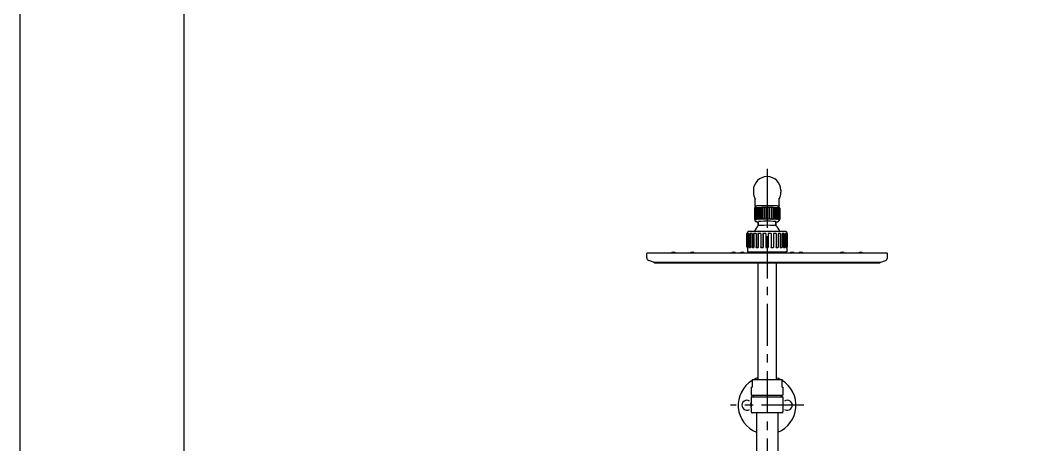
# Model space of a CAD drawing. Header units: millimetres. Extents: x 5066 to 5486, y -1867 to -1273.
# Drawn here: x 5066.4 to 5277.4, y -1564.8 to -1476.7 of the extents above; entities that cross this region are included whole.
import ezdxf

# ---------------------------------------------------------------- set-up
doc = ezdxf.new("R2010")
doc.units = ezdxf.units.MM
doc.header["$LTSCALE"] = 7
doc.header["$MEASUREMENT"] = 0
doc.linetypes.add('CENTER', pattern=[2, 1.25, -0.25, 0.25, -0.25])
doc.layers.get('0').update_dxf_attribs({"color": 2, "linetype": 'CONTINUOUS'})
for name, color, linetype in [('CL', 1, 'CENTER'), ('D', 2, 'CONTINUOUS'), ('DWG', 7, 'CONTINUOUS')]:
    doc.layers.add(name, color=color, linetype=linetype)

msp = doc.modelspace()

# ---------------------------------------------------------------- linework, layer by layer
at = {"color": 4}
msp.add_line((5100.44, -1304.01), (5100.44, -1853.01), dxfattribs=at)
at = {"layer": 'CL', "linetype": 'CENTER'}
msp.add_line((5221.62, -1507.54), (5221.62, -1755.52), dxfattribs=at)
at = {"layer": 'D'}
msp.add_lwpolyline([(5066.44, -1273.01), (5486.44, -1273.01), (5486.44, -1867.01), (5066.44, -1867.01)], close=True, dxfattribs=at)
at = {"layer": 'DWG'}
for p, q in [((5218.76, -1512), (5218.76, -1512.4)), ((5224.48, -1512), (5224.48, -1512.4)), ((5219.14, -1515.17), (5219.14, -1513.62)), ((5224.1, -1515.17), (5224.1, -1513.62)), ((5218.97, -1515.67), (5218.97, -1518.06)), ((5218.99, -1515.65), (5218.99, -1518.05)), ((5219.01, -1515.65), (5218.99, -1515.65)), ((5219.01, -1515.65), (5219.01, -1518.05)), ((5219.1, -1515.64), (5219.1, -1518.04)), ((5219.13, -1515.64), (5219.1, -1515.64)), ((5219.13, -1515.63), (5219.13, -1518.03)), ((5219.27, -1515.62), (5219.27, -1518.02)), ((5219.32, -1515.62), (5219.27, -1515.62)), ((5219.32, -1515.62), (5219.32, -1518.02)), ((5219.53, -1515.61), (5219.53, -1518.01)), ((5219.59, -1515.61), (5219.53, -1515.61)), ((5219.59, -1515.61), (5219.59, -1518)), ((5219.84, -1515.6), (5219.84, -1518)), ((5219.9, -1515.6), (5219.84, -1515.6)), ((5219.9, -1515.6), (5219.9, -1518)), ((5219.92, -1515.59), (5219.92, -1517.99)), ((5220.21, -1515.59), (5220.21, -1517.99)), ((5220.26, -1515.59), (5220.21, -1515.59)), ((5220.26, -1515.59), (5220.26, -1517.99)), ((5220.29, -1515.59), (5220.29, -1517.98)), ((5220.62, -1515.58), (5220.62, -1517.98)), ((5220.66, -1515.58), (5220.62, -1515.58)), ((5220.66, -1515.58), (5220.66, -1517.98)), ((5220.71, -1515.58), (5220.71, -1517.98)), ((5221.06, -1515.58), (5221.06, -1517.97)), ((5221.09, -1515.58), (5221.06, -1515.58)), ((5221.09, -1515.58), (5221.09, -1517.98)), ((5221.16, -1515.57), (5221.16, -1517.97)), ((5221.52, -1515.57), (5221.52, -1517.97)), ((5221.53, -1515.58), (5221.52, -1515.57)), ((5221.53, -1515.58), (5221.53, -1517.97)), ((5221.62, -1515.57), (5221.62, -1517.97)), ((5221.98, -1515.57), (5221.98, -1517.97)), ((5222.08, -1515.57), (5222.07, -1515.58)), ((5222.07, -1515.58), (5222.07, -1517.98)), ((5222.08, -1515.57), (5222.08, -1517.97)), ((5222.43, -1515.58), (5222.43, -1517.98)), ((5222.53, -1515.58), (5222.5, -1515.58)), ((5222.5, -1515.58), (5222.5, -1517.98)), ((5222.53, -1515.58), (5222.53, -1517.98)), ((5222.86, -1515.58), (5222.86, -1517.98)), ((5222.94, -1515.59), (5222.9, -1515.59)), ((5222.9, -1515.59), (5222.9, -1517.99)), ((5222.94, -1515.59), (5222.94, -1517.98)), ((5223.24, -1515.59), (5223.24, -1517.99)), ((5223.32, -1515.59), (5223.27, -1515.6)), ((5223.27, -1515.6), (5223.27, -1518)), ((5223.32, -1515.59), (5223.32, -1517.99)), ((5223.58, -1515.6), (5223.58, -1518)), ((5223.65, -1515.61), (5223.59, -1515.61)), ((5223.59, -1515.61), (5223.59, -1518.01)), ((5223.65, -1515.61), (5223.65, -1518)), ((5223.86, -1515.62), (5223.86, -1518.01)), ((5223.91, -1515.62), (5223.86, -1515.62)), ((5223.91, -1515.62), (5223.91, -1518.02)), ((5224.07, -1515.63), (5224.07, -1518.03)), ((5224.11, -1515.63), (5224.07, -1515.63)), ((5224.11, -1515.63), (5224.11, -1518.03)), ((5224.21, -1515.65), (5224.21, -1518.04)), ((5224.23, -1515.65), (5224.21, -1515.65)), ((5224.23, -1515.65), (5224.23, -1518.05)), ((5224.27, -1515.66), (5224.27, -1518.06)), ((5224.27, -1515.67), (5224.27, -1515.67)), ((5224.27, -1515.67), (5224.27, -1518.06)), ((5218.97, -1518.06), (5218.97, -1518.07)), ((5218.97, -1518.06), (5219.05, -1518.06)), ((5219.05, -1518.07), (5218.97, -1518.07)), ((5219.07, -1518.05), (5218.99, -1518.05)), ((5219.01, -1518.05), (5219.09, -1518.05)), ((5219.01, -1518.08), (5219.05, -1518.08)), ((5219.05, -1518.08), (5219.03, -1518.08)), ((5219.03, -1518.08), (5219.03, -1518.08)), ((5219.05, -1518.08), (5219.05, -1518.06)), ((5219.07, -1518.05), (5219.07, -1518.05)), ((5219.18, -1518.04), (5219.1, -1518.04)), ((5219.13, -1518.03), (5219.2, -1518.03)), ((5219.18, -1518.03), (5219.18, -1518.04)), ((5219.35, -1518.02), (5219.27, -1518.02)), ((5219.32, -1518.02), (5219.39, -1518.02)), ((5219.35, -1518.02), (5219.35, -1518.02)), ((5219.6, -1518.01), (5219.53, -1518.01)), ((5219.59, -1518), (5219.65, -1518.01)), ((5219.6, -1518), (5219.6, -1518.01)), ((5219.72, -1518.52), (5219.72, -1519.41)), ((5219.82, -1519.32), (5219.82, -1518.48)), ((5219.9, -1518), (5219.84, -1518)), ((5219.92, -1517.99), (5219.97, -1518)), ((5220.26, -1517.99), (5220.21, -1517.99)), ((5220.29, -1517.98), (5220.33, -1517.99)), ((5220.66, -1517.98), (5220.62, -1517.98)), ((5220.71, -1517.98), (5220.74, -1517.98)), ((5221.09, -1517.98), (5221.06, -1517.97)), ((5221.16, -1517.97), (5221.17, -1517.98)), ((5221.53, -1517.97), (5221.52, -1517.97)), ((5221.62, -1517.97), (5221.62, -1517.97)), ((5221.98, -1517.98), (5221.98, -1517.97)), ((5222.08, -1517.97), (5222.07, -1517.98)), ((5222.42, -1517.98), (5222.43, -1517.98)), ((5222.53, -1517.98), (5222.5, -1517.98)), ((5222.83, -1517.99), (5222.86, -1517.98)), ((5222.94, -1517.98), (5222.9, -1517.99)), ((5223.2, -1517.99), (5223.24, -1517.99)), ((5223.32, -1517.99), (5223.27, -1518)), ((5223.42, -1519.32), (5223.42, -1518.48)), ((5223.52, -1519.41), (5223.52, -1518.52)), ((5223.53, -1518), (5223.58, -1518)), ((5223.65, -1518), (5223.59, -1518.01)), ((5223.8, -1518.02), (5223.86, -1518.01)), ((5223.91, -1518.02), (5223.84, -1518.02)), ((5223.84, -1518.02), (5223.84, -1518.02)), ((5224, -1518.03), (5224.07, -1518.03)), ((5224.11, -1518.03), (5224.03, -1518.03)), ((5224.03, -1518.03), (5224.03, -1518.03)), ((5224.13, -1518.05), (5224.21, -1518.04)), ((5224.23, -1518.05), (5224.15, -1518.05)), ((5224.15, -1518.05), (5224.15, -1518.05)), ((5224.19, -1518.06), (5224.27, -1518.06)), ((5224.27, -1518.06), (5224.19, -1518.06)), ((5224.19, -1518.06), (5224.19, -1518.06)), ((5224.19, -1518.08), (5224.19, -1518.06)), ((5224.23, -1518.08), (5224.19, -1518.08)), ((5224.19, -1518.08), (5224.24, -1518.08)), ((5224.23, -1518.08), (5224.23, -1518.08)), ((5217.42, -1523.76), (5217.42, -1520.96)), ((5217.43, -1520.96), (5217.43, -1523.76)), ((5217.51, -1520.96), (5217.43, -1520.96)), ((5217.51, -1520.96), (5217.51, -1523.76)), ((5217.63, -1520.96), (5217.63, -1523.76)), ((5217.87, -1520.96), (5217.63, -1520.96)), ((5217.72, -1520.96), (5217.72, -1523.86)), ((5225.4, -1520.54), (5217.84, -1520.54)), ((5217.87, -1520.96), (5217.87, -1523.76)), ((5218.1, -1520.96), (5218.1, -1523.76)), ((5218.49, -1520.96), (5218.1, -1520.96)), ((5218.19, -1520.96), (5218.19, -1523.86)), ((5218.49, -1520.96), (5218.49, -1523.76)), ((5218.82, -1520.96), (5218.82, -1523.76)), ((5219.32, -1520.96), (5218.82, -1520.96)), ((5218.89, -1520.96), (5218.89, -1523.86)), ((5219.32, -1520.96), (5219.32, -1523.76)), ((5219.72, -1520.96), (5219.72, -1523.76)), ((5220.31, -1520.96), (5219.72, -1520.96)), ((5219.77, -1520.96), (5219.77, -1523.86)), ((5220.31, -1520.96), (5220.31, -1523.76)), ((5220.76, -1520.96), (5220.76, -1523.76)), ((5221.39, -1520.96), (5220.76, -1520.96)), ((5220.78, -1520.96), (5220.78, -1523.86)), ((5221.39, -1520.96), (5221.39, -1523.76)), ((5221.85, -1520.96), (5221.85, -1523.76)), ((5222.48, -1520.96), (5221.85, -1520.96)), ((5222.46, -1520.96), (5222.46, -1523.86)), ((5222.48, -1520.96), (5222.48, -1523.76)), ((5222.93, -1520.96), (5222.93, -1523.76)), ((5223.52, -1520.96), (5222.93, -1520.96)), ((5223.47, -1520.96), (5223.47, -1523.86)), ((5223.52, -1520.96), (5223.52, -1523.76)), ((5223.91, -1520.96), (5223.91, -1523.76)), ((5224.42, -1520.96), (5223.91, -1520.96)), ((5224.35, -1520.96), (5224.35, -1523.86)), ((5224.42, -1520.96), (5224.42, -1523.76)), ((5224.75, -1520.96), (5224.75, -1523.76)), ((5225.14, -1520.96), (5224.75, -1520.96)), ((5225.05, -1520.96), (5225.05, -1523.86)), ((5225.14, -1520.96), (5225.14, -1523.76)), ((5225.37, -1520.96), (5225.37, -1523.76)), ((5225.61, -1520.96), (5225.37, -1520.96)), ((5225.51, -1520.96), (5225.51, -1523.86)), ((5225.61, -1520.96), (5225.61, -1523.76)), ((5225.73, -1520.96), (5225.73, -1523.76)), ((5225.81, -1520.96), (5225.73, -1520.96)), ((5225.81, -1520.96), (5225.81, -1523.76)), ((5225.82, -1523.76), (5225.82, -1520.96)), ((5196.62, -1526.01), (5196.62, -1525.14)), ((5197.48, -1525.04), (5196.72, -1525.04)), ((5204.65, -1525.04), (5197.48, -1525.04)), ((5238.59, -1525.04), (5204.65, -1525.04)), ((5217.52, -1523.86), (5217.52, -1524.74)), ((5217.52, -1523.86), (5217.53, -1523.86)), ((5217.52, -1524.74), (5225.72, -1524.74)), ((5217.53, -1523.82), (5217.53, -1523.86)), ((5217.61, -1523.86), (5217.72, -1523.86)), ((5217.96, -1523.86), (5218.19, -1523.86)), ((5218.56, -1523.86), (5218.89, -1523.86)), ((5219.37, -1523.86), (5219.77, -1523.86)), ((5220.34, -1523.86), (5220.78, -1523.86)), ((5221.39, -1523.76), (5221.39, -1523.86)), ((5221.39, -1523.86), (5221.85, -1523.86)), ((5221.85, -1523.76), (5221.85, -1523.86)), ((5222.46, -1523.86), (5222.9, -1523.86)), ((5223.47, -1523.86), (5223.86, -1523.86)), ((5224.35, -1523.86), (5224.68, -1523.86)), ((5225.05, -1523.86), (5225.28, -1523.86)), ((5225.51, -1523.86), (5225.63, -1523.86)), ((5225.71, -1523.82), (5225.71, -1523.86)), ((5225.71, -1523.86), (5225.72, -1523.86)), ((5225.72, -1523.86), (5225.72, -1524.74)), ((5245.76, -1525.04), (5238.59, -1525.04)), ((5246.52, -1525.04), (5245.76, -1525.04)), ((5246.62, -1526.01), (5246.62, -1525.14)), ((5197.99, -1526.9), (5197.03, -1526.58)), ((5198.02, -1526.9), (5198.77, -1526.9)), ((5198.12, -1526.9), (5198.12, -1526.94)), ((5198.22, -1527.04), (5198.96, -1527.04)), ((5198.77, -1526.9), (5204.76, -1526.9)), ((5198.96, -1527.04), (5204.77, -1527.04)), ((5204.76, -1526.9), (5238.48, -1526.9)), ((5204.77, -1527.04), (5238.46, -1527.04)), ((5219.72, -1527.04), (5219.72, -1551.31)), ((5223.52, -1527.04), (5223.52, -1551.31)), ((5238.46, -1527.04), (5244.27, -1527.04)), ((5238.48, -1526.9), (5244.47, -1526.9)), ((5244.27, -1527.04), (5245.02, -1527.04)), ((5244.47, -1526.9), (5245.22, -1526.9)), ((5245.12, -1526.9), (5245.12, -1526.94)), ((5245.25, -1526.9), (5246.21, -1526.58)), ((5218.52, -1551.31), (5224.72, -1551.31)), ((5218.52, -1551.31), (5218.52, -1551.51)), ((5218.52, -1551.51), (5218.52, -1552.91)), ((5224.72, -1551.31), (5224.72, -1551.51)), ((5224.72, -1552.91), (5224.72, -1551.51)), ((5218.32, -1552.91), (5218.52, -1552.91)), ((5218.32, -1552.91), (5218.32, -1554.51)), ((5224.82, -1554.61), (5218.42, -1554.61)), ((5218.42, -1554.88), (5224.82, -1554.88)), ((5218.72, -1554.61), (5218.72, -1554.88)), ((5224.52, -1554.61), (5224.52, -1554.88)), ((5224.72, -1552.91), (5224.92, -1552.91)), ((5224.92, -1552.91), (5224.92, -1554.51)), ((5218.22, -1556.32), (5218.32, -1556.14)), ((5218.22, -1556.32), (5218.22, -1556.64)), ((5218.22, -1556.64), (5218.22, -1556.97)), ((5218.22, -1556.97), (5218.28, -1557.07)), ((5218.27, -1556.59), (5218.32, -1556.58)), ((5218.27, -1556.59), (5218.27, -1557.03)), ((5218.31, -1557.06), (5218.28, -1557.06)), ((5218.28, -1557.07), (5218.28, -1557.06)), ((5218.32, -1554.98), (5218.32, -1556.1)), ((5218.32, -1556.14), (5218.33, -1556.16)), ((5218.32, -1556.15), (5218.32, -1556.58)), ((5224.92, -1554.98), (5224.92, -1558.04)), ((5218.32, -1557.18), (5218.32, -1558.04)), ((5224.72, -1558.24), (5218.52, -1558.24)), ((5219.42, -1558.24), (5219.42, -1568.96)), ((5223.82, -1558.24), (5223.82, -1568.96))]:
    msp.add_line(p, q, dxfattribs=at)
at = {"layer": 'DWG', "linetype": 'CENTER'}
msp.add_line((5229.22, -1556.64), (5214.02, -1556.64), dxfattribs=at)
at = {"layer": 'DWG'}
for centre, radius, start, end in [((5221.62, -1512), 2.86, 0.0329, 179.9671), ((5221.62, -1512.4), 2.86, 179.9981, 209.8932), ((5221.62, -1512.4), 2.86, 330.1054, 0.0028), ((5219.05, -1513.62), 0.0878, 359.5086, 18.175), ((5224.19, -1513.62), 0.088, 161.8469, 180.4651), ((5217.84, -1520.96), 0.42, 90, 180), ((5221.62, -1521.44), 2.78, 130.3109, 161.1098), ((5221.62, -1521.44), 2.78, 18.8902, 49.6891), ((5225.4, -1520.96), 0.42, 0, 90), ((5196.72, -1525.14), 0.1, 90, 180), ((5202.18, -1525.59), 0.75, 90, 132.8334), ((5202.18, -1525.59), 0.75, 47.1666, 90), ((5206.03, -1525.59), 0.75, 90, 132.8334), ((5206.03, -1525.59), 0.75, 47.1666, 90), ((5214.62, -1525.59), 0.75, 90, 132.8334), ((5214.62, -1525.59), 0.75, 47.1666, 90), ((5216.42, -1525.59), 0.75, 90, 132.8334), ((5216.42, -1525.59), 0.75, 47.1666, 90), ((5217.52, -1523.76), 0.1, 180, 270), ((5217.53, -1523.76), 0.1, 180.0447, 270.0459), ((5217.61, -1523.76), 0.0984, 179.0403, 269.008), ((5217.26, -1524.74), 0.4, 311.4096, 354.7841), ((5217.73, -1523.76), 0.0984, 179.0403, 269.008), ((5217.7, -1524.78), 0.04, 90, 174.7841), ((5225.51, -1523.76), 0.0984, 270.992, 0.9597), ((5225.54, -1524.78), 0.04, 5.2159, 90), ((5225.98, -1524.74), 0.4, 185.2159, 228.5904), ((5225.63, -1523.76), 0.0984, 270.992, 0.9597), ((5225.71, -1523.76), 0.1, 269.9541, 359.9553), ((5225.72, -1523.76), 0.1, 270, 0), ((5226.82, -1525.59), 0.75, 90, 132.8334), ((5226.82, -1525.59), 0.75, 47.1666, 90), ((5228.62, -1525.59), 0.75, 90, 132.8334), ((5228.62, -1525.59), 0.75, 47.1666, 90), ((5237.2, -1525.59), 0.75, 90, 132.8334), ((5237.2, -1525.59), 0.75, 47.1666, 90), ((5241.06, -1525.59), 0.75, 90, 132.8334), ((5241.06, -1525.59), 0.75, 47.1666, 90), ((5246.52, -1525.14), 0.1, 0, 90), ((5197.22, -1526.01), 0.6, 180, 251.5651), ((5198.02, -1526.8), 0.1, 251.5651, 270), ((5198.22, -1526.94), 0.1, 180, 270), ((5245.02, -1526.94), 0.1, 270, 0), ((5245.22, -1526.8), 0.1, 270, 288.4349), ((5246.02, -1526.01), 0.6, 288.4349, 0), ((5221.62, -1556.64), 6, 121.1089, 248.4898), ((5221.62, -1556.64), 6, 108.4615, 117.3416), ((5221.62, -1556.64), 6, 62.6584, 71.5385), ((5221.62, -1556.64), 6, 291.5102, 58.8911), ((5218.42, -1554.51), 0.1, 180, 270), ((5218.42, -1554.98), 0.1, 90, 180), ((5224.82, -1554.51), 0.1, 270, 0), ((5224.82, -1554.98), 0.1, 0, 90), ((5217.42, -1556.64), 1.03, 90, 302.5795), ((5217.42, -1556.64), 1.03, 57.4205, 90), ((5214.53, -1556.64), 3.82, 351.8805, 8.1195), ((5240.7, -1555.54), 22.41, 182.6533, 183.6938), ((5225.82, -1556.64), 1.03, 90, 122.5795), ((5225.82, -1556.64), 1.03, 237.4205, 90), ((5218.52, -1558.04), 0.2, 180, 270), ((5224.72, -1558.04), 0.2, 270, 0)]:
    msp.add_arc(centre, radius, start, end, dxfattribs=at)
for centre, major_axis, start_param, end_param in [((5221.62, -1515.67), (2.65, 0), 3.005322, 3.141593), ((5221.62, -1515.67), (2.65, 0), 2.830789, 2.96706), ((5221.62, -1515.67), (2.65, 0), 2.656256, 2.792527), ((5221.62, -1515.67), (2.65, 0), 2.481723, 2.617994), ((5221.62, -1515.67), (2.65, 0), 2.307191, 2.443461), ((5221.62, -1515.67), (2.65, 0), 2.132658, 2.268928), ((5221.62, -1515.67), (2.65, 0), 1.958125, 2.094395), ((5221.62, -1515.67), (2.65, 0), 1.783592, 1.919862), ((5221.62, -1515.67), (2.65, 0), 1.609059, 1.745329), ((5221.62, -1515.67), (2.65, 0), 1.434526, 1.570796), ((5221.62, -1515.67), (2.65, 0), 1.259993, 1.396263), ((5221.62, -1515.67), (2.65, 0), 1.08546, 1.22173), ((5221.62, -1515.67), (2.65, 0), 0.910927, 1.047198), ((5221.62, -1515.67), (2.65, 0), 0.736394, 0.872665), ((5221.62, -1515.67), (2.65, 0), 0.561861, 0.698132), ((5221.62, -1515.67), (2.65, 0), 0.387328, 0.523599), ((5221.62, -1515.67), (2.65, 0), 0.212795, 0.349066), ((5221.62, -1515.67), (2.65, 0), 0.038263, 0.174533), ((5221.62, -1518.06), (2.65, 0), 3.005322, 3.141593), ((5221.62, -1518.06), (2.65, 0), 3.179855, 3.316126), ((5221.62, -1518.06), (2.65, 0), 2.830789, 2.96706), ((5221.62, -1518.06), (2.65, 0), 3.354388, 3.387946), ((5221.62, -1518.06), (2.57, 0), 3.001053, 3.141593), ((5221.62, -1518.06), (2.57, 0), 2.82652, 2.96706), ((5221.62, -1518.06), (2.65, 0), 2.656256, 2.792527), ((5221.62, -1518.06), (2.57, 0), 2.651987, 2.792527), ((5221.62, -1518.06), (2.65, 0), 2.481723, 2.617994), ((5221.62, -1518.06), (2.57, 0), 2.477454, 2.617994), ((5221.62, -1518.06), (2.65, 0), 2.307191, 2.443461), ((5221.62, -1518.06), (2.57, 0), 2.302921, 2.443461), ((5221.62, -1518.48), (-1.8, 0), 3.141593, 6.283185), ((5221.62, -1518.06), (2.65, 0), 2.132658, 2.268928), ((5221.62, -1518.06), (2.57, 0), 2.128388, 2.268928), ((5221.62, -1518.06), (2.65, 0), 1.958125, 2.094395), ((5221.62, -1518.06), (2.57, 0), 1.953855, 2.094395), ((5221.62, -1518.06), (2.65, 0), 1.783592, 1.919862), ((5221.62, -1518.06), (2.57, 0), 1.779322, 1.919862), ((5221.62, -1518.06), (2.65, 0), 1.609059, 1.745329), ((5221.62, -1518.06), (2.57, 0), 1.604789, 1.745329), ((5221.62, -1518.06), (2.65, 0), 1.434526, 1.570796), ((5221.62, -1518.06), (2.57, 0), 1.430256, 1.570796), ((5221.62, -1518.06), (2.57, 0), 1.255723, 1.396263), ((5221.62, -1518.06), (2.65, 0), 1.259993, 1.396263), ((5221.62, -1518.06), (2.57, 0), 1.08119, 1.22173), ((5221.62, -1518.06), (2.65, 0), 1.08546, 1.22173), ((5221.62, -1518.06), (2.57, 0), 0.906658, 1.047198), ((5221.62, -1518.06), (2.65, 0), 0.910927, 1.047198), ((5221.62, -1518.06), (2.57, 0), 0.732125, 0.872665), ((5221.62, -1518.06), (2.65, 0), 0.736394, 0.872665), ((5221.62, -1518.06), (2.57, 0), 0.557592, 0.698132), ((5221.62, -1518.06), (2.65, 0), 0.561861, 0.698132), ((5221.62, -1518.06), (2.57, 0), 0.383059, 0.523599), ((5221.62, -1518.06), (2.65, 0), 0.387328, 0.523599), ((5221.62, -1518.06), (2.57, 0), 0.208526, 0.349066), ((5221.62, -1518.06), (2.65, 0), 0.212795, 0.349066), ((5221.62, -1518.06), (2.57, 0), 0.033993, 0.174533), ((5221.62, -1518.06), (2.65, 0), 6.036832, 6.108652), ((5221.62, -1518.06), (2.65, 0), 0.038263, 0.174533), ((5221.62, -1518.06), (2.65, 0), 6.146915, 6.283185), ((5221.62, -1519.32), (-1.8, 0), 3.182706, 6.242072)]:
    msp.add_ellipse(centre, major_axis=major_axis, ratio=0.034899, start_param=start_param, end_param=end_param, dxfattribs=at)
for points, degree, knots in [([(5224.19, -1515.64), (5224.19, -1515.63), (5224.18, -1515.61), (5224.18, -1515.59), (5224.18, -1515.57), (5224.17, -1515.56), (5224.17, -1515.54), (5224.16, -1515.52), (5224.16, -1515.51), (5224.15, -1515.49), (5224.14, -1515.48), (5224.13, -1515.46), (5224.13, -1515.45), (5224.12, -1515.44), (5224.11, -1515.42), (5224.1, -1515.41), (5224.09, -1515.4), (5224.08, -1515.39), (5224.07, -1515.38), (5224.06, -1515.37), (5224.05, -1515.36), (5224.04, -1515.35), (5224.03, -1515.34), (5224.02, -1515.34), (5224.01, -1515.33), (5224, -1515.32), (5223.99, -1515.32), (5223.98, -1515.31), (5223.97, -1515.31), (5223.96, -1515.3), (5223.95, -1515.3), (5223.94, -1515.29), (5223.94, -1515.29), (5223.93, -1515.29), (5223.92, -1515.28), (5223.91, -1515.28), (5223.9, -1515.28), (5223.89, -1515.27), (5223.89, -1515.27), (5223.88, -1515.27), (5223.87, -1515.27), (5223.86, -1515.27), (5223.85, -1515.26), (5223.84, -1515.26), (5223.84, -1515.26), (5223.83, -1515.26), (5223.82, -1515.26), (5223.81, -1515.26), (5223.81, -1515.26), (5223.78, -1515.25), (5223.75, -1515.25), (5223.72, -1515.24), (5223.7, -1515.24), (5223.66, -1515.24), (5223.63, -1515.24), (5223.6, -1515.23), (5223.56, -1515.23), (5223.52, -1515.23), (5223.5, -1515.23), (5223.47, -1515.23), (5223.44, -1515.22), (5223.41, -1515.22), (5223.39, -1515.22), (5223.36, -1515.22), (5223.33, -1515.22), (5223.3, -1515.22), (5223.26, -1515.22), (5223.23, -1515.21), (5223.2, -1515.21), (5223.16, -1515.21), (5223.13, -1515.21), (5223.09, -1515.21), (5223.06, -1515.21), (5223.02, -1515.21), (5222.98, -1515.21), (5222.95, -1515.21), (5222.91, -1515.2), (5222.87, -1515.2), (5222.83, -1515.2), (5222.79, -1515.2), (5222.75, -1515.2), (5222.71, -1515.2), (5222.67, -1515.2), (5222.62, -1515.2), (5222.58, -1515.2), (5222.54, -1515.2), (5222.5, -1515.2), (5222.45, -1515.2), (5222.41, -1515.2), (5222.36, -1515.19), (5222.32, -1515.19), (5222.27, -1515.19), (5222.23, -1515.19), (5222.18, -1515.19), (5222.14, -1515.19), (5222.09, -1515.19), (5222.05, -1515.19), (5222, -1515.19), (5221.95, -1515.19), (5221.91, -1515.19), (5221.86, -1515.19), (5221.81, -1515.19), (5221.77, -1515.19), (5221.72, -1515.19), (5221.67, -1515.19), (5221.63, -1515.19), (5221.58, -1515.19), (5221.53, -1515.19), (5221.49, -1515.19), (5221.44, -1515.19), (5221.39, -1515.19), (5221.35, -1515.19), (5221.3, -1515.19), (5221.25, -1515.19), (5221.21, -1515.19), (5221.16, -1515.19), (5221.12, -1515.19), (5221.07, -1515.19), (5221.02, -1515.19), (5220.98, -1515.19), (5220.93, -1515.19), (5220.89, -1515.19), (5220.85, -1515.19), (5220.8, -1515.2), (5220.76, -1515.2), (5220.72, -1515.2), (5220.67, -1515.2), (5220.63, -1515.2), (5220.59, -1515.2), (5220.55, -1515.2), (5220.51, -1515.2), (5220.47, -1515.2), (5220.43, -1515.2), (5220.39, -1515.2), (5220.35, -1515.2), (5220.31, -1515.21), (5220.27, -1515.21), (5220.24, -1515.21), (5220.2, -1515.21), (5220.16, -1515.21), (5220.13, -1515.21), (5220.09, -1515.21), (5220.06, -1515.21), (5220.03, -1515.21), (5219.99, -1515.22), (5219.96, -1515.22), (5219.93, -1515.22), (5219.9, -1515.22), (5219.87, -1515.22), (5219.84, -1515.22), (5219.82, -1515.22), (5219.79, -1515.22), (5219.76, -1515.23), (5219.74, -1515.23), (5219.71, -1515.23), (5219.69, -1515.23), (5219.67, -1515.23), (5219.65, -1515.23), (5219.62, -1515.23), (5219.6, -1515.24), (5219.58, -1515.24), (5219.56, -1515.24), (5219.55, -1515.24), (5219.53, -1515.24), (5219.51, -1515.24), (5219.49, -1515.25), (5219.47, -1515.25), (5219.45, -1515.25), (5219.43, -1515.26), (5219.41, -1515.26), (5219.39, -1515.26), (5219.38, -1515.27), (5219.36, -1515.27), (5219.35, -1515.27), (5219.33, -1515.28), (5219.32, -1515.29), (5219.29, -1515.29), (5219.28, -1515.3), (5219.27, -1515.31), (5219.26, -1515.31), (5219.24, -1515.32), (5219.23, -1515.33), (5219.21, -1515.35), (5219.19, -1515.36), (5219.18, -1515.37), (5219.16, -1515.38), (5219.15, -1515.4), (5219.13, -1515.42), (5219.11, -1515.44), (5219.1, -1515.46), (5219.1, -1515.48), (5219.09, -1515.5), (5219.08, -1515.52), (5219.07, -1515.54), (5219.06, -1515.56), (5219.06, -1515.58), (5219.05, -1515.6), (5219.05, -1515.62), (5219.05, -1515.64)], 1, [0.001966, 0.001966, 0.003247, 0.00487, 0.006493, 0.008117, 0.00974, 0.011363, 0.01315, 0.014937, 0.016724, 0.018511, 0.020297, 0.022084, 0.023871, 0.026159, 0.028446, 0.030734, 0.033021, 0.035309, 0.037596, 0.039884, 0.04291, 0.045936, 0.048962, 0.051988, 0.055014, 0.058041, 0.061067, 0.065434, 0.069802, 0.07417, 0.078538, 0.082905, 0.087273, 0.093644, 0.100015, 0.106386, 0.112757, 0.119128, 0.125499, 0.13491, 0.144322, 0.153733, 0.163144, 0.172555, 0.181967, 0.191378, 0.200789, 0.2102, 0.245107, 0.280014, 0.31492, 0.349827, 0.384733, 0.41964, 0.454547, 0.489453, 0.52436, 0.546262, 0.568164, 0.590066, 0.611968, 0.63387, 0.655772, 0.677675, 0.699577, 0.721479, 0.743381, 0.765283, 0.787185, 0.809087, 0.830989, 0.852892, 0.874794, 0.896558, 0.918322, 0.940085, 0.961849, 0.983613, 1.005377, 1.027141, 1.048905, 1.070669, 1.092433, 1.114197, 1.135961, 1.157724, 1.179488, 1.201252, 1.222777, 1.244301, 1.265826, 1.28735, 1.308875, 1.330399, 1.351924, 1.373449, 1.394973, 1.416498, 1.438022, 1.459547, 1.481071, 1.502596, 1.52412, 1.545591, 1.567063, 1.588534, 1.610005, 1.631476, 1.652947, 1.674418, 1.695889, 1.717361, 1.738832, 1.760303, 1.781774, 1.803245, 1.824716, 1.846188, 1.867686, 1.889185, 1.910683, 1.932182, 1.95368, 1.975179, 1.996677, 2.018176, 2.039674, 2.061173, 2.082672, 2.10417, 2.125669, 2.147167, 2.168666, 2.19032, 2.211974, 2.233628, 2.255282, 2.276936, 2.29859, 2.320244, 2.341898, 2.363552, 2.385206, 2.40686, 2.428514, 2.450168, 2.471822, 2.493476, 2.514456, 2.535436, 2.556416, 2.577397, 2.598377, 2.619357, 2.640337, 2.661318, 2.682298, 2.703278, 2.724258, 2.745239, 2.766219, 2.787199, 2.808179, 2.829159, 2.855196, 2.881232, 2.907268, 2.933304, 2.95934, 2.985376, 2.998394, 3.011412, 3.02443, 3.037448, 3.050466, 3.063484, 3.06894, 3.074397, 3.079853, 3.085309, 3.090765, 3.096221, 3.099978, 3.103735, 3.107492, 3.111249, 3.115005, 3.118762, 3.121, 3.123237, 3.125475, 3.127713, 3.12995, 3.132188, 3.134425, 3.136217, 3.138009, 3.139627, 3.139627]), ([(5219.31, -1515.29), (5219.31, -1515.29), (5219.29, -1515.28), (5219.28, -1515.28), (5219.27, -1515.28), (5219.26, -1515.28), (5219.25, -1515.28), (5219.24, -1515.27), (5219.23, -1515.27), (5219.22, -1515.27), (5219.21, -1515.26), (5219.19, -1515.26), (5219.19, -1515.25), (5219.18, -1515.25), (5219.18, -1515.25), (5219.17, -1515.24), (5219.16, -1515.23), (5219.16, -1515.23), (5219.15, -1515.22), (5219.15, -1515.21), (5219.14, -1515.2), (5219.14, -1515.19), (5219.14, -1515.18), (5219.14, -1515.17), (5219.14, -1515.17)], 1, [2.8751304, 2.8751304, 2.8814206, 2.9017482, 2.9217352, 2.9417223, 2.9617093, 2.9816963, 3.0016834, 3.0216704, 3.0416575, 3.0616445, 3.0816315, 3.0878612, 3.0940908, 3.1003204, 3.1065501, 3.1111397, 3.1157294, 3.120319, 3.1249087, 3.1294983, 3.1325219, 3.1355455, 3.1385691, 3.1415927, 3.1415927]), ([(5224.1, -1515.17), (5224.1, -1515.17), (5224.1, -1515.18), (5224.1, -1515.19), (5224.09, -1515.2), (5224.09, -1515.21), (5224.09, -1515.21), (5224.08, -1515.22), (5224.08, -1515.22), (5224.08, -1515.23), (5224.07, -1515.23), (5224.07, -1515.24), (5224.06, -1515.24), (5224.06, -1515.25), (5224.06, -1515.25), (5224.05, -1515.25), (5224.05, -1515.26), (5224.04, -1515.26), (5224.04, -1515.26), (5224.03, -1515.26), (5224.03, -1515.26), (5224.03, -1515.27), (5224.02, -1515.27), (5224.01, -1515.27), (5224.01, -1515.27), (5224, -1515.27), (5224, -1515.28), (5223.99, -1515.28), (5223.98, -1515.28), (5223.98, -1515.28), (5223.97, -1515.28), (5223.97, -1515.28), (5223.96, -1515.28), (5223.94, -1515.28), (5223.93, -1515.29), (5223.93, -1515.29)], 1, [0, 0, 0.0028698, 0.0057395, 0.0086093, 0.011479, 0.0143488, 0.0175068, 0.0206648, 0.0238228, 0.0269808, 0.0301388, 0.0342301, 0.0383213, 0.0424126, 0.0465038, 0.0505951, 0.0566456, 0.062696, 0.0687465, 0.074797, 0.0808475, 0.0868979, 0.0987948, 0.1106916, 0.1225884, 0.1344853, 0.1463821, 0.1582789, 0.1701758, 0.1820726, 0.1939695, 0.2058663, 0.2177631, 0.2417122, 0.2656613, 0.2664622, 0.2664622]), ([(5219.05, -1518.08), (5219.05, -1518.1), (5219.05, -1518.12), (5219.05, -1518.14), (5219.06, -1518.16), (5219.06, -1518.18), (5219.06, -1518.19), (5219.07, -1518.21), (5219.07, -1518.23), (5219.08, -1518.24), (5219.09, -1518.26), (5219.1, -1518.27), (5219.1, -1518.29), (5219.11, -1518.3), (5219.12, -1518.31), (5219.13, -1518.33), (5219.14, -1518.34), (5219.15, -1518.35), (5219.16, -1518.36), (5219.17, -1518.37), (5219.18, -1518.38), (5219.19, -1518.39), (5219.2, -1518.4), (5219.21, -1518.41), (5219.22, -1518.41), (5219.23, -1518.42), (5219.24, -1518.43), (5219.25, -1518.43), (5219.25, -1518.44), (5219.27, -1518.44), (5219.28, -1518.45), (5219.28, -1518.45), (5219.29, -1518.46), (5219.3, -1518.46), (5219.31, -1518.46), (5219.32, -1518.47), (5219.33, -1518.47), (5219.34, -1518.47), (5219.34, -1518.48), (5219.35, -1518.48), (5219.36, -1518.48), (5219.37, -1518.48), (5219.38, -1518.48), (5219.39, -1518.49), (5219.39, -1518.49), (5219.4, -1518.49), (5219.41, -1518.49), (5219.42, -1518.49), (5219.42, -1518.49), (5219.43, -1518.49), (5219.46, -1518.5), (5219.49, -1518.5), (5219.51, -1518.51), (5219.54, -1518.51), (5219.57, -1518.51), (5219.61, -1518.51), (5219.64, -1518.52), (5219.68, -1518.52), (5219.72, -1518.52), (5219.74, -1518.52), (5219.77, -1518.52), (5219.79, -1518.53), (5219.82, -1518.53)], 1, [3.1415927, 3.1415927, 3.143216, 3.1448393, 3.1464627, 3.148086, 3.1497094, 3.1513327, 3.1529561, 3.1547429, 3.1565297, 3.1583164, 3.1601032, 3.16189, 3.1636768, 3.1654636, 3.1677512, 3.1700388, 3.1723264, 3.174614, 3.1769016, 3.1791891, 3.1814767, 3.1845028, 3.1875289, 3.190555, 3.193581, 3.1966071, 3.1996332, 3.2026593, 3.207027, 3.2113947, 3.2157625, 3.2201302, 3.224498, 3.2288657, 3.2352367, 3.2416077, 3.2479788, 3.2543498, 3.2607208, 3.2670918, 3.2765031, 3.2859143, 3.2953256, 3.3047368, 3.3141481, 3.3235593, 3.3329706, 3.3423818, 3.3517931, 3.3866997, 3.4216063, 3.4565129, 3.4914194, 3.526326, 3.5612326, 3.5961392, 3.6310458, 3.6659524, 3.6878545, 3.7097566, 3.7316587, 3.7504909, 3.7504909]), ([(5223.42, -1518.53), (5223.42, -1518.53), (5223.45, -1518.53), (5223.47, -1518.52), (5223.5, -1518.52), (5223.52, -1518.52), (5223.55, -1518.52), (5223.57, -1518.52), (5223.59, -1518.52), (5223.61, -1518.52), (5223.63, -1518.51), (5223.65, -1518.51), (5223.67, -1518.51), (5223.69, -1518.51), (5223.71, -1518.51), (5223.73, -1518.51), (5223.75, -1518.5), (5223.77, -1518.5), (5223.79, -1518.5), (5223.81, -1518.49), (5223.83, -1518.49), (5223.85, -1518.49), (5223.86, -1518.48), (5223.87, -1518.48), (5223.89, -1518.48), (5223.9, -1518.47), (5223.92, -1518.46), (5223.95, -1518.46), (5223.96, -1518.45), (5223.97, -1518.44), (5223.98, -1518.44), (5224, -1518.43), (5224.01, -1518.42), (5224.03, -1518.4), (5224.04, -1518.39), (5224.06, -1518.38), (5224.07, -1518.37), (5224.09, -1518.35), (5224.11, -1518.33), (5224.12, -1518.3), (5224.13, -1518.29), (5224.14, -1518.27), (5224.15, -1518.25), (5224.16, -1518.23), (5224.17, -1518.21), (5224.17, -1518.19), (5224.18, -1518.17), (5224.18, -1518.15), (5224.19, -1518.13), (5224.19, -1518.1), (5224.19, -1518.08)], 1, [5.674287, 5.674287, 5.6770288, 5.6980091, 5.7189893, 5.7399695, 5.7609498, 5.78193, 5.8029102, 5.8238905, 5.8448707, 5.8658509, 5.8868312, 5.9078114, 5.9287916, 5.9497719, 5.9707521, 5.9967882, 6.0228243, 6.0488604, 6.0748965, 6.1009326, 6.1269687, 6.1399867, 6.1530048, 6.1660228, 6.1790409, 6.192059, 6.205077, 6.2105331, 6.2159892, 6.2214454, 6.2269015, 6.2323576, 6.2378137, 6.2415706, 6.2453275, 6.2490844, 6.2528412, 6.2565981, 6.260355, 6.2625926, 6.2648301, 6.2670677, 6.2693052, 6.2715427, 6.2737803, 6.2760178, 6.2778097, 6.2796016, 6.2813934, 6.2831853, 6.2831853]), ([(5218.31, -1557.06), (5218.31, -1557.06), (5218.3, -1557.03), (5218.3, -1556.95), (5218.29, -1556.82), (5218.28, -1556.69), (5218.27, -1556.62), (5218.27, -1556.59)], 3, [44.086929, 44.086929, 44.086929, 44.086929, 44.388503, 44.758408, 45.128312, 45.498216, 45.674595, 45.674595, 45.674595, 45.674595]), ([(5218.28, -1557.06), (5218.28, -1557.06), (5218.28, -1557.06), (5218.27, -1557.04), (5218.27, -1557.03)], 3, [43.9822972, 43.9822972, 43.9822972, 43.9822972, 44.1418312, 44.3468017, 44.3468017, 44.3468017, 44.3468017]), ([(5218.28, -1557.07), (5218.28, -1557.07), (5218.28, -1557.07), (5218.27, -1557.06), (5218.27, -1557.05), (5218.27, -1557.03)], 3, [7.39705, 7.39705, 7.39705, 7.39705, 7.8443842, 7.8443842, 8.3955627, 8.3955627, 8.3955627, 8.3955627]), ([(5218.33, -1557.09), (5218.32, -1557.08), (5218.31, -1557.06)], 1, [0.2889634, 0.2889634, 0.3716098, 0.4645122, 0.4645122]), ([(5218.36, -1556.67), (5218.36, -1556.66), (5218.35, -1556.57), (5218.34, -1556.39), (5218.33, -1556.21), (5218.32, -1556.15), (5218.32, -1556.15)], 3, [39.216806, 39.216806, 39.216806, 39.216806, 39.276158, 39.76711, 40.258062, 40.719203, 40.719203, 40.719203, 40.719203])]:
    msp.add_open_spline(points, degree=degree, knots=knots, dxfattribs=at)
for points in [[(5217.96, -1523.86), (5217.95, -1523.86), (5217.93, -1523.86), (5217.91, -1523.84), (5217.89, -1523.82), (5217.87, -1523.79), (5217.87, -1523.77), (5217.87, -1523.76)], [(5218.1, -1523.76), (5218.1, -1523.77), (5218.1, -1523.79), (5218.12, -1523.82), (5218.14, -1523.84), (5218.16, -1523.86), (5218.18, -1523.86), (5218.19, -1523.86)], [(5218.56, -1523.86), (5218.55, -1523.86), (5218.54, -1523.86), (5218.52, -1523.84), (5218.5, -1523.82), (5218.49, -1523.79), (5218.49, -1523.77), (5218.49, -1523.76)], [(5218.82, -1523.76), (5218.82, -1523.77), (5218.82, -1523.79), (5218.83, -1523.82), (5218.84, -1523.84), (5218.86, -1523.86), (5218.88, -1523.86), (5218.89, -1523.86)], [(5219.37, -1523.86), (5219.37, -1523.86), (5219.36, -1523.86), (5219.34, -1523.84), (5219.33, -1523.82), (5219.32, -1523.79), (5219.32, -1523.77), (5219.32, -1523.76)], [(5219.72, -1523.76), (5219.72, -1523.77), (5219.72, -1523.79), (5219.73, -1523.82), (5219.74, -1523.84), (5219.76, -1523.86), (5219.77, -1523.86), (5219.77, -1523.86)], [(5220.34, -1523.86), (5220.33, -1523.86), (5220.33, -1523.86), (5220.32, -1523.84), (5220.32, -1523.82), (5220.31, -1523.79), (5220.31, -1523.77), (5220.31, -1523.76)], [(5220.76, -1523.76), (5220.76, -1523.77), (5220.76, -1523.79), (5220.76, -1523.82), (5220.77, -1523.84), (5220.77, -1523.86), (5220.78, -1523.86), (5220.78, -1523.86)], [(5222.46, -1523.86), (5222.46, -1523.86), (5222.46, -1523.86), (5222.47, -1523.84), (5222.48, -1523.82), (5222.48, -1523.79), (5222.48, -1523.77), (5222.48, -1523.76)], [(5222.93, -1523.76), (5222.93, -1523.77), (5222.93, -1523.79), (5222.92, -1523.82), (5222.92, -1523.84), (5222.91, -1523.86), (5222.9, -1523.86), (5222.9, -1523.86)], [(5223.47, -1523.86), (5223.47, -1523.86), (5223.48, -1523.86), (5223.5, -1523.84), (5223.51, -1523.82), (5223.51, -1523.79), (5223.52, -1523.77), (5223.52, -1523.76)], [(5223.91, -1523.76), (5223.91, -1523.77), (5223.91, -1523.79), (5223.91, -1523.82), (5223.89, -1523.84), (5223.88, -1523.86), (5223.87, -1523.86), (5223.86, -1523.86)], [(5224.35, -1523.86), (5224.36, -1523.86), (5224.37, -1523.86), (5224.39, -1523.84), (5224.41, -1523.82), (5224.42, -1523.79), (5224.42, -1523.77), (5224.42, -1523.76)], [(5224.75, -1523.76), (5224.75, -1523.77), (5224.74, -1523.79), (5224.73, -1523.82), (5224.72, -1523.84), (5224.7, -1523.86), (5224.68, -1523.86), (5224.68, -1523.86)], [(5225.05, -1523.86), (5225.06, -1523.86), (5225.08, -1523.86), (5225.1, -1523.84), (5225.12, -1523.82), (5225.13, -1523.79), (5225.14, -1523.77), (5225.14, -1523.76)], [(5225.37, -1523.76), (5225.37, -1523.77), (5225.36, -1523.79), (5225.35, -1523.82), (5225.33, -1523.84), (5225.31, -1523.86), (5225.29, -1523.86), (5225.28, -1523.86)], [(5218.32, -1556.15), (5218.32, -1556.14), (5218.32, -1556.14), (5218.32, -1556.14)]]:
    msp.add_open_spline(points, degree=3, dxfattribs=at)

doc.saveas('drawing.dxf')
